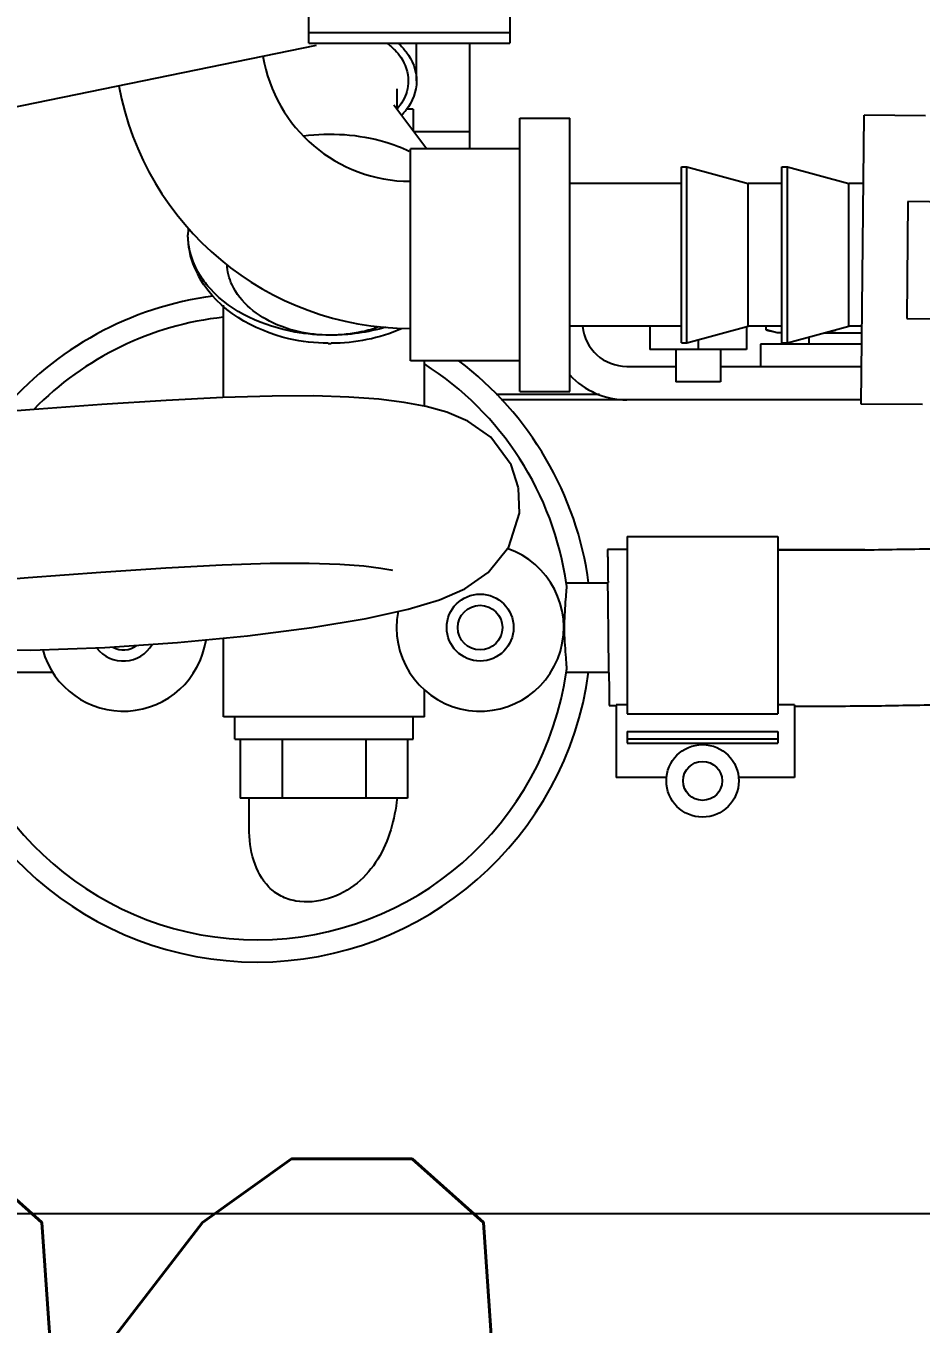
# Model space of a CAD drawing. Header units: millimetres. Extents: x 9130 to 9550, y -18883 to -17651.
# Drawn here: x 9354.156 to 9354.959, y -18047.655 to -18046.491 of the extents above; entities that cross this region are included whole.
import ezdxf

# ---------------------------------------------------------------- set-up
doc = ezdxf.new("R2010")
doc.units = ezdxf.units.MM
for name, color, linetype in [('1313540_DXF_CONTINUOUS_LINE', 7, 'Continuous'), ('2588541_VG10DXF_CONTINUOUS_LINE', 7, 'Continuous'), ('2606672_DXF_CONTINUOUS_LINE', 7, 'Continuous'), ('2620490_VG01DXF_CONTINUOUS_LINE', 7, 'Continuous'), ('2620532_DKREDXF_CONTINUOUS_LINE', 7, 'Continuous'), ('2643645_L_DXF_CONTINUOUS_LINE', 7, 'Continuous'), ('2706792_BM03DXF_CONTINUOUS_LINE', 7, 'Continuous'), ('2761804_DXF_CONTINUOUS_LINE', 7, 'Continuous'), ('3539054_DXF_CONTINUOUS_LINE', 7, 'Continuous'), ('3570567_DXF_CONTINUOUS_LINE', 7, 'Continuous'), ('3570570_DXF_CONTINUOUS_LINE', 7, 'Continuous'), ('3884027_DKREDXF_CONTINUOUS_LINE', 7, 'Continuous'), ('5D1026_DKVG0DXF_CONTINUOUS_LINE', 7, 'Continuous'), ('8T4224_DXF_CONTINUOUS_LINE', 7, 'Continuous')]:
    doc.layers.add(name, color=color, linetype=linetype)
doc.styles.add('KOTE ZA MONNTAZU', font='simplex.shx', dxfattribs={"width": 0.7, "oblique": 8, "height": 3})
doc.dimstyles.new('KOTE ZA MONTAZU u cm', dxfattribs={"dimscale": 0, "dimtxt": 1.5, "dimasz": 1.5, "dimexe": 0.8, "dimexo": 0.1, "dimgap": 1, "dimtad": 1, "dimdec": 1, "dimlfac": 10, "dimzin": 12, "dimdsep": 46, "dimtxsty": 'KOTE ZA MONNTAZU', "dimcen": 1.5, "dimclrt": 1, "dimadec": 0, "dimazin": 0, "dimtfac": 1, "dimtdec": 1, "dimtmove": 0, "dimatfit": 3, "dimfxl": 1, "dimtolj": 2, "dimtzin": 0, "dimarcsym": 0})

# ---------------------------------------------------------------- blocks, each defined once
blk = doc.blocks.new('*D1102')
at = {"color": 0, "lineweight": -2, "transparency": 16777216}
for p, q in [((9345.4099, -18047.6265), (9345.4099, -18048.7074)), ((9359.4099, -18047.6265), (9359.4099, -18048.7074)), ((9346.0099, -18048.5074), (9358.8099, -18048.5074))]:
    blk.add_line(p, q, dxfattribs=at)
at = {"color": 0, "transparency": 16777216}
for points in [[(9346.0099, -18048.4074), (9346.0099, -18048.6074), (9345.4099, -18048.5074)], [(9358.8099, -18048.4074), (9358.8099, -18048.6074), (9359.4099, -18048.5074)]]:
    blk.add_solid(points, dxfattribs=at)
at = {"layer": 'Defpoints', "color": 0, "transparency": 16777216}
for p in [(9345.4099, -18047.5265), (9359.4099, -18047.5265), (9359.4099, -18048.5074)]:
    blk.add_point(p, dxfattribs=at)
at = {"color": 1, "transparency": 16777216, "insert": (9352.4099, -18047.7074), "char_height": 3, "width": 6.923188, "attachment_point": 5, "style": 'KOTE ZA MONNTAZU'}
blk.add_mtext('\\A2;{\\H0.4x;140 cm}', dxfattribs=at)

msp = doc.modelspace()

# ---------------------------------------------------------------- linework, layer by layer
at = {"layer": '1313540_DXF_CONTINUOUS_LINE', "color": 7, "linetype": 'Continuous'}
for p, q in [((9354.8198, -18046.7638), (9354.8198, -18046.7605)), ((9354.8299, -18046.7665), (9354.8198, -18046.7638)), ((9354.8339, -18046.7665), (9354.8299, -18046.7665)), ((9354.8719, -18046.7665), (9354.9058, -18046.7665))]:
    msp.add_line(p, q, dxfattribs=at)
for centre, radius, start, end in [((9354.8951, -18046.5118), 0.2547, 265.4464, 269.9447), ((9354.8949, -18046.5202), 0.2463, 270.0097, 272.5572)]:
    msp.add_arc(centre, radius, start, end, dxfattribs=at)
msp.add_open_spline([(9354.8198, -18046.7638), (9354.821, -18046.7641), (9354.8256, -18046.7653), (9354.8304, -18046.766), (9354.8339, -18046.7663)], degree=3, knots=[0, 0, 0, 0, 0.252544, 1, 1, 1, 1], dxfattribs=at)
at = {"layer": '2588541_VG10DXF_CONTINUOUS_LINE', "color": 7, "linetype": 'Continuous'}
for p, q in [((9354.6954, -18046.9607), (9354.6776, -18046.9608)), ((9354.6791, -18047.1008), (9354.68, -18047.1008)), ((9354.68, -18047.1008), (9354.6854, -18047.1007)), ((9354.68, -18047.1008), (9354.6854, -18047.1008))]:
    msp.add_line(p, q, dxfattribs=at)
for points in [[(9354.9085, -18046.961), (9354.8946, -18046.9612), (9354.855, -18046.9612), (9354.8304, -18046.9611)], [(9354.8454, -18047.1011), (9354.879, -18047.1012), (9354.9117, -18047.101)]]:
    msp.add_lwpolyline(points, dxfattribs=at)
for centre, radius, start, end in [((9354.7161, -18050.6345), 3.6739, 90.3232, 90.5998), ((9354.8643, -18041.6906), 5.2706, 269.6317, 270.4813), ((9323.0598, -18047.364), 31.6204, 0.53056, 0.67687), ((9354.8668, -18042.2899), 4.8113, 269.7452, 270.5348)]:
    msp.add_arc(centre, radius, start, end, dxfattribs=at)
for points, knots in [([(9354.6776, -18046.9608), (9354.6778, -18046.9608), (9354.6775, -18046.9619), (9354.6778, -18046.963), (9354.6777, -18046.9656), (9354.6779, -18046.9706), (9354.6779, -18046.9791), (9354.678, -18046.9863), (9354.6781, -18046.9904)], [0, 0, 0, 0, 0.016899, 0.067188, 0.150254, 0.264879, 0.581823, 1, 1, 1, 1]), ([(9354.6789, -18047.0712), (9354.6789, -18047.0742), (9354.679, -18047.0831), (9354.6791, -18047.092), (9354.6791, -18047.098)], [0, 0, 0, 0, 0.334952, 1, 1, 1, 1]), ([(9354.6791, -18047.098), (9354.6791, -18047.0987), (9354.6788, -18047.0993), (9354.6794, -18047.1008), (9354.6791, -18047.1008)], [0, 0, 0, 0, 0.748227, 1, 1, 1, 1])]:
    msp.add_open_spline(points, degree=3, knots=knots, dxfattribs=at)
for points in [[(9354.9085, -18046.961), (9354.9302, -18046.9608), (9354.9519, -18046.9603), (9354.9736, -18046.96)], [(9354.9117, -18047.101), (9354.9322, -18047.1008), (9354.9526, -18047.1003), (9354.9731, -18047.1)]]:
    msp.add_open_spline(points, degree=3, dxfattribs=at)
at = {"layer": '2606672_DXF_CONTINUOUS_LINE', "color": 7, "linetype": 'Continuous'}
msp.add_line((9354.8582, -18046.7702), (9354.8582, -18046.7765), dxfattribs=at)
at = {"layer": '2620490_VG01DXF_CONTINUOUS_LINE', "color": 7, "linetype": 'Continuous'}
for p, q in [((9354.6954, -18046.9492), (9354.6954, -18047.1081)), ((9354.6954, -18046.9492), (9354.8304, -18046.9492)), ((9354.8304, -18046.9492), (9354.8304, -18047.1081)), ((9354.6854, -18047.1002), (9354.6854, -18047.1652)), ((9354.6954, -18047.1002), (9354.6854, -18047.1002)), ((9354.6954, -18047.1081), (9354.8304, -18047.1081)), ((9354.8454, -18047.1002), (9354.8304, -18047.1002)), ((9354.8454, -18047.1002), (9354.8454, -18047.1652)), ((9354.6954, -18047.1241), (9354.6954, -18047.1306)), ((9354.6954, -18047.1241), (9354.8304, -18047.1241)), ((9354.6954, -18047.1306), (9354.6954, -18047.1346)), ((9354.6954, -18047.1306), (9354.8304, -18047.1306)), ((9354.8304, -18047.1241), (9354.8304, -18047.1306)), ((9354.8304, -18047.1306), (9354.8304, -18047.1346)), ((9354.6954, -18047.1346), (9354.8304, -18047.1346)), ((9354.7307, -18047.1652), (9354.6854, -18047.1652)), ((9354.8454, -18047.1652), (9354.7951, -18047.1652))]:
    msp.add_line(p, q, dxfattribs=at)
for radius in [0.0325, 0.0175]:
    msp.add_circle((9354.7629, -18047.1683), radius, dxfattribs=at)
at = {"layer": '2620532_DKREDXF_CONTINUOUS_LINE', "color": 7, "linetype": 'Continuous'}
for p, q in [((9354.5989, -18046.819), (9354.5989, -18046.574)), ((9354.5989, -18046.574), (9354.6439, -18046.574)), ((9354.6439, -18046.819), (9354.6439, -18046.574)), ((9354.5009, -18046.7915), (9354.5009, -18046.6015)), ((9354.5989, -18046.6015), (9354.5009, -18046.6015)), ((9354.7439, -18046.7755), (9354.7439, -18046.6175)), ((9354.7439, -18046.6175), (9354.7489, -18046.6175)), ((9354.7489, -18046.7755), (9354.7489, -18046.6175)), ((9354.7489, -18046.6175), (9354.8039, -18046.6325)), ((9354.8339, -18046.7755), (9354.8339, -18046.6175)), ((9354.8339, -18046.6175), (9354.8389, -18046.6175)), ((9354.8389, -18046.7755), (9354.8389, -18046.6175)), ((9354.8389, -18046.6175), (9354.8939, -18046.6325)), ((9354.7439, -18046.6325), (9354.6439, -18046.6325)), ((9354.7439, -18046.6325), (9354.6439, -18046.6325)), ((9354.8039, -18046.7605), (9354.8039, -18046.6325)), ((9354.8339, -18046.6325), (9354.8039, -18046.6325)), ((9354.8339, -18046.6325), (9354.8039, -18046.6325)), ((9354.8939, -18046.7605), (9354.8939, -18046.6325)), ((9354.9071, -18046.6325), (9354.8939, -18046.6325)), ((9354.9071, -18046.6325), (9354.8939, -18046.6325)), ((9354.7439, -18046.7605), (9354.6439, -18046.7605)), ((9354.7439, -18046.7605), (9354.6439, -18046.7605)), ((9354.7489, -18046.7755), (9354.8039, -18046.7605)), ((9354.8339, -18046.7605), (9354.8039, -18046.7605)), ((9354.8339, -18046.7605), (9354.8039, -18046.7605)), ((9354.8389, -18046.7755), (9354.8939, -18046.7605)), ((9354.9059, -18046.7605), (9354.8939, -18046.7605)), ((9354.9059, -18046.7605), (9354.8939, -18046.7605)), ((9354.7439, -18046.7755), (9354.7489, -18046.7755)), ((9354.8339, -18046.7755), (9354.8389, -18046.7755)), ((9354.5989, -18046.7915), (9354.5009, -18046.7915)), ((9354.5989, -18046.819), (9354.6439, -18046.819))]:
    msp.add_line(p, q, dxfattribs=at)
for radius, start in [(0.134, 189.2939), (0.266, 190.4493)]:
    msp.add_arc((9354.5009, -18046.4965), radius, start, 270, dxfattribs=at)
at = {"layer": '2643645_L_DXF_CONTINUOUS_LINE', "color": 7, "linetype": 'Continuous'}
for p, q in [((9354.3483, -18047.1308), (9354.3483, -18047.1838)), ((9354.3859, -18047.1308), (9354.3859, -18047.1838)), ((9354.4609, -18047.1308), (9354.4609, -18047.1838)), ((9354.4984, -18047.1308), (9354.4984, -18047.1838)), ((9354.4984, -18047.1838), (9354.3483, -18047.1838))]:
    msp.add_line(p, q, dxfattribs=at)
at = {"layer": '2706792_BM03DXF_CONTINUOUS_LINE', "color": 7, "linetype": 'Continuous'}
for p, q in [((9354.9052, -18046.8303), (9354.9077, -18046.5713)), ((9354.9627, -18046.5718), (9354.9077, -18046.5713)), ((9354.9602, -18046.8308), (9354.9052, -18046.8303))]:
    msp.add_line(p, q, dxfattribs=at)
at = {"layer": '2761804_DXF_CONTINUOUS_LINE', "color": 7, "linetype": 'Continuous'}
for p, q in [((9354.3334, -18046.8243), (9354.3334, -18046.7417)), ((9354.5134, -18046.8321), (9354.5134, -18046.7915)), ((9354.6405, -18046.9908), (9354.678, -18046.9908)), ((9354.3334, -18047.1108), (9354.3334, -18047.0403)), ((9354.0584, -18047.0708), (9354.1799, -18047.0708)), ((9354.6405, -18047.0708), (9354.6788, -18047.0708)), ((9354.5134, -18047.1108), (9354.5134, -18047.0867)), ((9354.5134, -18047.1108), (9354.3334, -18047.1108)), ((9354.3563, -18047.2107), (9354.3563, -18047.1838))]:
    msp.add_line(p, q, dxfattribs=at)
for radius in [0.03, 0.02]:
    msp.add_circle((9354.5634, -18047.0308), radius, dxfattribs=at)
for centre, radius, start, end in [((9354.3634, -18047.0308), 0.3, 97.5552, 139.8759), ((9354.3634, -18047.0308), 0.28, 96.1506, 135.6621), ((9354.3634, -18047.0308), 0.28, 7.9507, 57.6076), ((9354.3634, -18047.0308), 0.3, 7.6703, 52.9359), ((9354.5634, -18047.0308), 0.075, 168.8026, 71.1046), ((9354.8747, -18047.0308), 0.236, 179.3548, 180.0031), ((9354.2434, -18047.0308), 0.075, 195.4434, 351.4364), ((9354.2434, -18047.0308), 0.03, 217.6882, 329.8004), ((9354.2434, -18047.0308), 0.02, 242.0225, 306.6536), ((9354.3634, -18047.0308), 0.3, 187.6703, 352.3297), ((9354.3634, -18047.0308), 0.28, 188.2242, 352.0493)]:
    msp.add_arc(centre, radius, start, end, dxfattribs=at)
for points, knots in [([(9354.6407, -18046.9921), (9354.6409, -18046.9937), (9354.6406, -18046.9981), (9354.6396, -18047.0101), (9354.6389, -18047.0205), (9354.6388, -18047.0281)], [0, 0, 0, 0, 0.137389, 0.366043, 1, 1, 1, 1]), ([(9354.6388, -18047.0308), (9354.6388, -18047.0351), (9354.639, -18047.0433), (9354.6399, -18047.0544), (9354.6406, -18047.063), (9354.6409, -18047.0678), (9354.6407, -18047.0695)], [0, 0, 0, 0, 0.334106, 0.632315, 0.86274, 1, 1, 1, 1]), ([(9354.489, -18047.1838), (9354.4867, -18047.2028), (9354.4792, -18047.2317), (9354.454, -18047.2615), (9354.4281, -18047.2757), (9354.403, -18047.2783), (9354.3847, -18047.2724), (9354.3697, -18047.2613), (9354.3585, -18047.2395), (9354.3563, -18047.2204), (9354.3563, -18047.2107)], [0, 0, 0, 0, 0.251067, 0.375026, 0.502792, 0.630813, 0.692072, 0.7514, 0.871618, 1, 1, 1, 1])]:
    msp.add_open_spline(points, degree=3, knots=knots, dxfattribs=at)
at = {"layer": '3539054_DXF_CONTINUOUS_LINE', "color": 3, "linetype": 'Continuous'}
for p, q in [((9354.504, -18046.5858), (9354.5539, -18046.5858)), ((9354.6949, -18046.7965), (9354.7389, -18046.7965)), ((9354.7789, -18046.7965), (9354.9056, -18046.7965))]:
    msp.add_line(p, q, dxfattribs=at)
at = {"layer": '3539054_DXF_CONTINUOUS_LINE', "color": 7, "linetype": 'Continuous'}
msp.add_line((9354.9053, -18046.8265), (9354.6949, -18046.8265), dxfattribs=at)
at = {"layer": '3539054_DXF_CONTINUOUS_LINE', "color": 3, "linetype": 'Continuous'}
msp.add_arc((9354.6949, -18046.7565), 0.04, 185.8604, 270, dxfattribs=at)
at = {"layer": '3539054_DXF_CONTINUOUS_LINE', "color": 7, "linetype": 'Continuous'}
msp.add_arc((9354.6949, -18046.7565), 0.07, 222.9886, 270, dxfattribs=at)
at = {"layer": '3570567_DXF_CONTINUOUS_LINE', "color": 7, "linetype": 'Continuous'}
msp.add_line((9354.5777, -18046.8215), (9354.6705, -18046.8215), dxfattribs=at)
at = {"layer": '3570570_DXF_CONTINUOUS_LINE', "color": 7, "linetype": 'Continuous'}
for p, q in [((9354.6949, -18046.8265), (9354.5824, -18046.8265)), ((9359.4099, -18047.5565), (9345.4099, -18047.5565))]:
    msp.add_line(p, q, dxfattribs=at)
at = {"layer": '3884027_DKREDXF_CONTINUOUS_LINE', "color": 6, "linetype": 'Continuous'}
for p, q in [((9354.4099, -18046.5067), (9354.4099, -18046.2642)), ((9354.5899, -18046.2642), (9354.5899, -18046.5067)), ((9353.5892, -18046.6784), (9354.4166, -18046.5083)), ((9354.4099, -18046.5067), (9354.5899, -18046.5067)), ((9354.5064, -18046.5405), (9354.5064, -18046.5067)), ((9354.5539, -18046.5067), (9354.5539, -18046.6015)), ((9354.4889, -18046.5655), (9354.4889, -18046.5475)), ((9354.4861, -18046.5618), (9354.5157, -18046.6015)), ((9354.7156, -18046.7605), (9354.7156, -18046.7815)), ((9354.8022, -18046.7605), (9354.8022, -18046.7815)), ((9354.8022, -18046.7815), (9354.7156, -18046.7815)), ((9354.7389, -18046.7815), (9354.7389, -18046.8105)), ((9354.7589, -18046.7728), (9354.7589, -18046.7815)), ((9354.7789, -18046.7815), (9354.7789, -18046.8105)), ((9354.7789, -18046.8105), (9354.7389, -18046.8105))]:
    msp.add_line(p, q, dxfattribs=at)
at = {"layer": '3884027_DKREDXF_CONTINUOUS_LINE', "color": 7, "linetype": 'Continuous'}
msp.add_line((9354.5899, -18046.4974), (9354.4099, -18046.4974), dxfattribs=at)
at = {"layer": '3884027_DKREDXF_CONTINUOUS_LINE', "color": 6, "linetype": 'Continuous'}
for points in [[(9354.5978, -18046.9054), (9354.5911, -18046.8847), (9354.5731, -18046.8601), (9354.5525, -18046.8456), (9354.5336, -18046.8375), (9354.5151, -18046.8325), (9354.4952, -18046.8288), (9354.4725, -18046.826), (9354.4458, -18046.8241), (9354.4143, -18046.823), (9354.3768, -18046.8231), (9354.3327, -18046.8244), (9354.2818, -18046.827), (9354.224, -18046.8307), (9354.1597, -18046.8355), (9354.0893, -18046.8409)], [(9353.8637, -18047.0069), (9353.8711, -18047.0119), (9353.9465, -18047.0361), (9354.0224, -18047.0469), (9354.0929, -18047.0508), (9354.1604, -18047.0511), (9354.2267, -18047.0487), (9354.2921, -18047.0443), (9354.3548, -18047.0382), (9354.4125, -18047.0308), (9354.4613, -18047.0227), (9354.4988, -18047.0143), (9354.527, -18047.0058), (9354.5497, -18046.9959), (9354.5706, -18046.9814), (9354.589, -18046.9584), (9354.5986, -18046.9283), (9354.5979, -18046.9058)], [(9353.7576, -18047.0103), (9353.8369, -18047.0083), (9353.9259, -18047.0037), (9354.0093, -18046.998), (9354.0867, -18046.9918), (9354.1582, -18046.986), (9354.2233, -18046.981), (9354.2815, -18046.9772), (9354.3322, -18046.9745), (9354.3751, -18046.9731), (9354.41, -18046.973), (9354.4377, -18046.9738), (9354.4591, -18046.9754), (9354.4744, -18046.9774), (9354.4834, -18046.9791), (9354.4847, -18046.9794)]]:
    msp.add_lwpolyline(points, dxfattribs=at)
for centre, radius, start, end in [((9354.4531, -18046.5329), 0.0553, 316.3562, 322.545), ((9354.3652, -18046.6784), 0.0638, 175.2009, 179.9962), ((9354.3841, -18046.6765), 0.083, 202.4589, 206.1202), ((9354.387, -18046.6751), 0.0862, 206.1227, 210.0678), ((9354.4316, -18046.6522), 0.116, 282.88, 290.5554), ((9354.4289, -18046.6068), 0.1691, 269.4399, 270.2674)]:
    msp.add_arc(centre, radius, start, end, dxfattribs=at)
at = {"layer": '3884027_DKREDXF_CONTINUOUS_LINE', "color": 7, "linetype": 'Continuous'}
for points in [[(9354.4801, -18046.5067), (9354.4826, -18046.5086), (9354.4849, -18046.5107), (9354.4871, -18046.513)], [(9354.4871, -18046.513), (9354.489, -18046.5149), (9354.4907, -18046.517), (9354.4922, -18046.5193)], [(9354.4922, -18046.5193), (9354.4963, -18046.5254), (9354.4989, -18046.5331), (9354.4989, -18046.5405)], [(9354.4976, -18046.55), (9354.496, -18046.5558), (9354.4928, -18046.5613), (9354.4889, -18046.5659)], [(9354.4989, -18046.5405), (9354.4989, -18046.5437), (9354.4984, -18046.5469), (9354.4976, -18046.55)]]:
    msp.add_open_spline(points, degree=3, dxfattribs=at)
at = {"layer": '3884027_DKREDXF_CONTINUOUS_LINE', "color": 6, "linetype": 'Continuous'}
for points in [[(9354.49, -18046.5067), (9354.4925, -18046.5091), (9354.4949, -18046.5116), (9354.4971, -18046.5144)], [(9354.4971, -18046.5144), (9354.5027, -18046.5217), (9354.5064, -18046.5312), (9354.5064, -18046.5405)], [(9354.5064, -18046.5405), (9354.5064, -18046.5497), (9354.5027, -18046.5592), (9354.4971, -18046.5665)], [(9354.3074, -18046.7082), (9354.3035, -18046.6988), (9354.3014, -18046.6885), (9354.3014, -18046.6784)], [(9354.3409, -18046.7233), (9354.3383, -18046.7176), (9354.3367, -18046.7113), (9354.3364, -18046.7051)], [(9354.4575, -18046.7653), (9354.4389, -18046.7696), (9354.4189, -18046.7696), (9354.4003, -18046.7653)], [(9354.4789, -18046.7613), (9354.4628, -18046.7661), (9354.4457, -18046.7685), (9354.4289, -18046.7685)], [(9354.4928, -18046.7629), (9354.4731, -18046.7715), (9354.4512, -18046.7757), (9354.4297, -18046.7758)]]:
    msp.add_open_spline(points, degree=3, dxfattribs=at)
for points, knots in [([(9354.405, -18046.5898), (9354.4292, -18046.5865), (9354.4626, -18046.5888), (9354.4929, -18046.6001), (9354.4999, -18046.6035)], [0, 0, 0, 0, 0.758171, 1, 1, 1, 1]), ([(9354.3216, -18046.7271), (9354.3184, -18046.7236), (9354.3074, -18046.7096), (9354.3014, -18046.6914), (9354.3014, -18046.6784)], [0, 0, 0, 0, 0.266877, 1, 1, 1, 1]), ([(9354.4272, -18046.7758), (9354.4154, -18046.7757), (9354.3721, -18046.7711), (9354.3284, -18046.7459), (9354.3124, -18046.7183)], [0, 0, 0, 0, 0.27073, 1, 1, 1, 1]), ([(9354.4003, -18046.7653), (9354.3936, -18046.7638), (9354.3702, -18046.7564), (9354.3483, -18046.7394), (9354.3409, -18046.7233)], [0, 0, 0, 0, 0.280604, 1, 1, 1, 1]), ([(9354.4289, -18046.7685), (9354.4183, -18046.7685), (9354.3798, -18046.7652), (9354.3407, -18046.7481), (9354.3216, -18046.7271)], [0, 0, 0, 0, 0.271349, 1, 1, 1, 1])]:
    msp.add_open_spline(points, degree=3, knots=knots, dxfattribs=at)
at = {"layer": '5D1026_DKVG0DXF_CONTINUOUS_LINE', "color": 7, "linetype": 'Continuous'}
for p, q in [((9354.947, -18046.6487), (9354.946, -18046.7537)), ((9354.9866, -18046.6491), (9354.947, -18046.6487)), ((9354.946, -18046.7537), (9354.9856, -18046.754))]:
    msp.add_line(p, q, dxfattribs=at)
at = {"layer": '8T4224_DXF_CONTINUOUS_LINE', "color": 7, "linetype": 'Continuous'}
for p, q in [((9354.5034, -18046.5658), (9354.4975, -18046.5658)), ((9354.5034, -18046.5658), (9354.5034, -18046.5849)), ((9354.8149, -18046.7765), (9354.8149, -18046.7965)), ((9354.9057, -18046.7765), (9354.8149, -18046.7765)), ((9354.3434, -18047.1308), (9354.3434, -18047.1108)), ((9354.5034, -18047.1308), (9354.5034, -18047.1108)), ((9354.3434, -18047.1308), (9354.5034, -18047.1308))]:
    msp.add_line(p, q, dxfattribs=at)

# ---------------------------------------------------------------- dimensions: what is measured, and where the dimension line sits
at = {"color": 4}
dim = msp.add_linear_dim(base=(9359.4099, -18048.5074), p1=(9345.4099, -18047.5265), p2=(9359.4099, -18047.5265), text='{\\H0.4x;<>}', dimstyle='KOTE ZA MONTAZU u cm', override={"dimscale": 1, "dimasz": 0.6, "dimexe": 0.2, "dimgap": 0.2, "dimpost": ' cm'}, dxfattribs=at)
dim.commit()
dim.dimension.update_dxf_attribs({"geometry": '*D1102', "text_midpoint": (9352.4099, -18048.5074), "dimtype": 160})

doc.saveas('drawing.dxf')
